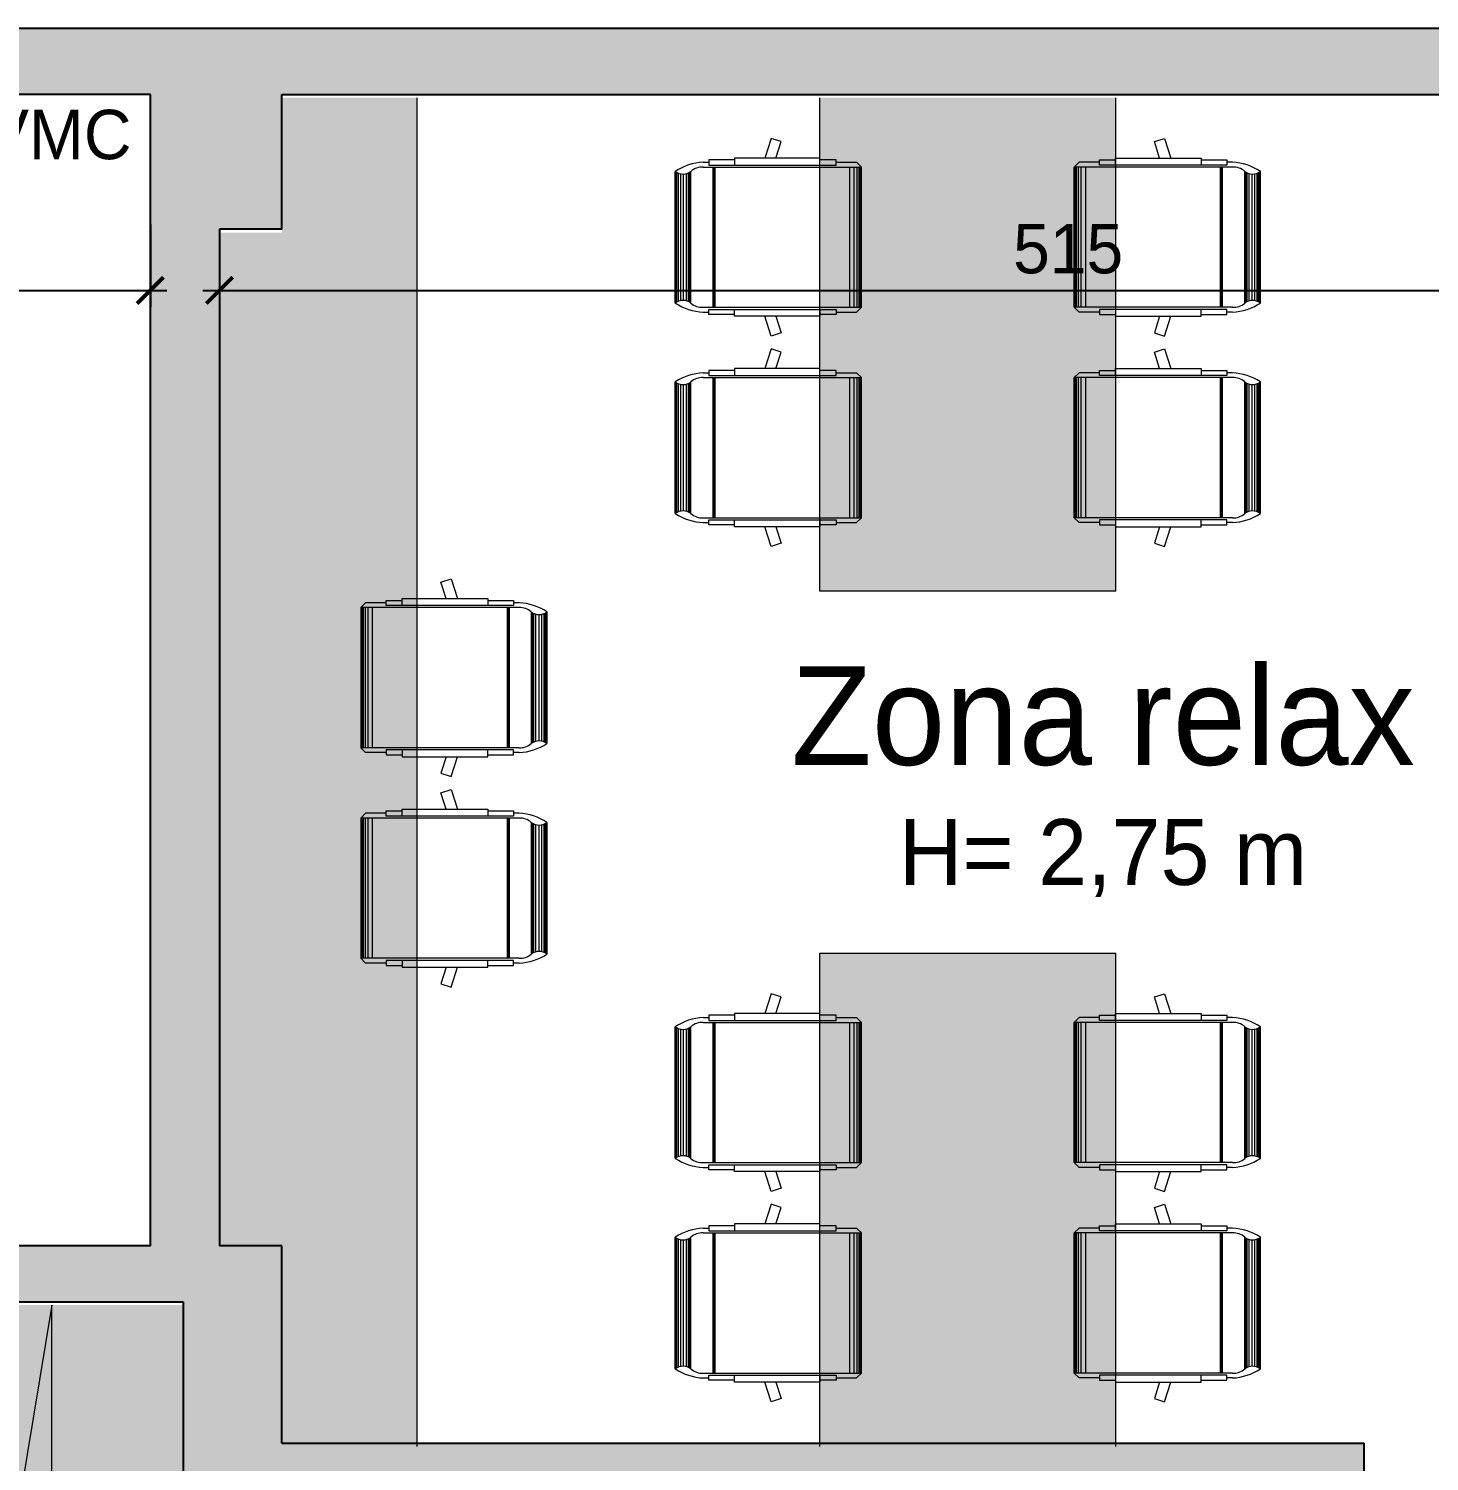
# Model space of a CAD drawing. Header units: millimetres. Extents: x 515 to 43442, y -1882 to 9936.
# Drawn here: x 16130.6 to 16556.4, y 9499.2 to 9934.7 of the extents above; entities that cross this region are included whole.
import ezdxf

# ---------------------------------------------------------------- set-up
doc = ezdxf.new("R2010")
doc.units = ezdxf.units.MM
doc.linetypes.add('35', pattern=[1.5, 0.5, -0.25, 0.5, -0.25])
doc.layers.get('Defpoints').update_dxf_attribs({"color": 31})
doc.layers.add('ARREDI_CAMP', color=7, linetype='Continuous', lineweight=0, true_color=0xededed)
doc.layers.add('CAMP sez', color=7, linetype='Continuous', lineweight=15, true_color=0xbdbdbd)
doc.layers.add('ARREDI_LINEE', color=33, linetype='Continuous', lineweight=9)
for name, color, linetype in [('Q_100_ESECUTIVO', 3, 'Continuous'), ('SEZ', 170, 'Continuous'), ('Testi', 7, 'Continuous')]:
    doc.layers.add(name, color=color, linetype=linetype)
doc.styles.add('T_ESE_q100', font='bahnschrift.ttf', dxfattribs={"height": 15})
doc.dimstyles.new('ESE_q100', dxfattribs={"dimscale": 0, "dimtxt": 15, "dimasz": 8, "dimexe": 5, "dimexo": 10, "dimgap": 5, "dimtad": 1, "dimdec": 0, "dimrnd": 0.5, "dimzin": 0, "dimdsep": 46, "dimtxsty": 'T_ESE_q100', "dimblk": 'ARCHTICK', "dimcen": 0.09, "dimdle": 5, "dimadec": 0, "dimazin": 0, "dimtfac": 1, "dimtdec": 0, "dimtofl": 0, "dimtmove": 2, "dimatfit": 3, "dimldrblk": 'ARCHTICK', "dimfxl": 20, "dimfxlon": 1, "dimtolj": 1, "dimtzin": 0, "dimarcsym": 0})

# ---------------------------------------------------------------- blocks, each defined once
blk = doc.blocks.new('_ArchTick')
at = {"color": 0, "linetype": 'ByBlock', "const_width": 0.15}
blk.add_lwpolyline([(-0.5, -0.5), (0.5, 0.5)], dxfattribs=at)
blk = doc.blocks.new('*D170')
at = {"layer": 'Defpoints', "color": 0, "transparency": 16777216}
for p in [(16704.59, 9914.65), (16188.59, 9873.65), (16704.59, 9855.09)]:
    blk.add_point(p, dxfattribs=at)
at = {"layer": 'Q_100_ESECUTIVO', "color": 0, "lineweight": -2, "transparency": 16777216}
for p, q in [((16704.59, 9875.09), (16704.59, 9850.09)), ((16188.59, 9863.65), (16188.59, 9850.09)), ((16183.59, 9855.09), (16709.59, 9855.09))]:
    blk.add_line(p, q, dxfattribs=at)
at = {"layer": 'Q_100_ESECUTIVO', "color": 0, "lineweight": -2, "transparency": 16777216, "xscale": 8, "yscale": 8, "zscale": 8, "rotation": 180}
blk.add_blockref('_ArchTick', (16188.59, 9855.09), dxfattribs=at)
at = {"layer": 'Q_100_ESECUTIVO', "color": 0, "lineweight": -2, "transparency": 16777216, "xscale": 8, "yscale": 8, "zscale": 8}
blk.add_blockref('_ArchTick', (16704.59, 9855.09), dxfattribs=at)
at = {"layer": 'Q_100_ESECUTIVO', "color": 0, "transparency": 16777216, "insert": (16446.59, 9867.67), "char_height": 15, "attachment_point": 5, "style": 'T_ESE_q100'}
blk.add_mtext('\\A1;515', dxfattribs=at)
blk = doc.blocks.new('*D171')
at = {"layer": 'Defpoints', "color": 0, "transparency": 16777216}
for p in [(15925.09, 9914.65), (16167.59, 9914.65), (16167.59, 9855.09)]:
    blk.add_point(p, dxfattribs=at)
at = {"layer": 'Q_100_ESECUTIVO', "color": 0, "lineweight": -2, "transparency": 16777216}
for p, q in [((15925.09, 9875.09), (15925.09, 9850.09)), ((16167.59, 9875.09), (16167.59, 9850.09)), ((15920.09, 9855.09), (16172.59, 9855.09))]:
    blk.add_line(p, q, dxfattribs=at)
at = {"layer": 'Q_100_ESECUTIVO', "color": 0, "lineweight": -2, "transparency": 16777216, "xscale": 8, "yscale": 8, "zscale": 8, "rotation": 180}
blk.add_blockref('_ArchTick', (15925.09, 9855.09), dxfattribs=at)
at = {"layer": 'Q_100_ESECUTIVO', "color": 0, "lineweight": -2, "transparency": 16777216, "xscale": 8, "yscale": 8, "zscale": 8}
blk.add_blockref('_ArchTick', (16167.59, 9855.09), dxfattribs=at)
at = {"layer": 'Q_100_ESECUTIVO', "color": 0, "transparency": 16777216, "insert": (16046.34, 9867.76), "char_height": 15, "attachment_point": 5, "style": 'T_ESE_q100'}
blk.add_mtext('\\A1;240', dxfattribs=at)

msp = doc.modelspace()

# ---------------------------------------------------------------- hatches: boundary and pattern name
at = {"layer": 'ARREDI_CAMP', "lineweight": -2, "true_color": 0xc7c8ca, "transparency": 33554687}
h = msp.add_hatch(color=9, dxfattribs=at)
h.dxf.hatch_style = 1
h.paths.add_polyline_path([(16248.59, 9913.65), (16207.59, 9913.65), (16207.59, 9872.65), (16188.59, 9872.65), (16188.59, 9563.65), (16207.59, 9563.65), (16207.59, 9503.65), (16248.59, 9503.65)])
h = msp.add_hatch(color=9, dxfattribs=at)
h.dxf.hatch_style = 1
h.paths.add_polyline_path([(16371.09, 9763.65), (16461.09, 9763.65), (16461.09, 9913.65), (16371.09, 9913.65)])
h = msp.add_hatch(color=9, dxfattribs=at)
h.dxf.hatch_style = 1
h.paths.add_polyline_path([(16371.09, 9503.65), (16461.09, 9503.65), (16461.09, 9653.65), (16371.09, 9653.65)])
h = msp.add_hatch(color=9, dxfattribs=at)
h.dxf.hatch_style = 1
h.paths.add_polyline_path([(16177.59, 9546.65), (16077.59, 9546.65), (16077.59, 9492.65), (16077.59, 9180.65), (16137.59, 9180.65), (16137.59, 9492.65), (16177.59, 9492.65)])
at = {"layer": 'CAMP sez'}
h = msp.add_hatch(color=256, dxfattribs=at)
h.dxf.hatch_style = 1
h.paths.add_polyline_path([(16446.59, 6994.65), (16293.59, 6994.65), (16293.59, 6979.65), (16446.59, 6979.65)], flags=17)
h.paths.add_polyline_path([(16789.59, 6994.65), (16536.59, 6994.65), (16536.59, 6979.65), (16789.59, 6979.65)], flags=17)
h.paths.add_polyline_path([(15701.59, 6338.65), (15674.59, 6338.65), (15674.59, 6318.65), (15701.59, 6318.65)], flags=17)
h.paths.add_polyline_path([(16903.59, 7576.65), (16789.59, 7576.65), (16789.59, 7549.65), (16794.59, 7549.65), (16794.59, 7530.65), (16789.59, 7530.65), (16789.59, 7503.65), (16903.59, 7503.65)], flags=17)
h.paths.add_polyline_path([(15925.09, 9914.65), (15905.09, 9914.65), (15905.09, 9516.65), (15925.09, 9516.65)], flags=17)
h.paths.add_polyline_path([(15945.09, 9516.65), (15885.09, 9516.65), (15885.09, 9496.65), (15945.09, 9496.65)], flags=17)
h.paths.add_polyline_path([(16062.59, 9516.65), (16035.09, 9516.65), (16035.09, 9496.65), (16062.59, 9496.65)], flags=17)
h.paths.add_polyline_path([(15795.09, 9516.65), (15682.59, 9516.65), (15682.59, 9496.65), (15795.09, 9496.65)], flags=17)
h.paths.add_polyline_path([(16208.59, 9181.65), (16062.59, 9181.65), (16062.59, 9165.65), (16181.59, 9165.65), (16181.59, 9072.65), (16234.59, 9072.65), (16234.59, 9083.65), (16208.59, 9083.65)], flags=17)
h.paths.add_polyline_path([(16062.59, 9170.65), (16042.59, 9170.65), (16042.59, 9165.65), (16062.59, 9165.65)], flags=17)
h.paths.add_polyline_path([(17801.59, 8096.65), (17738.59, 8096.65), (17738.59, 8024.65), (17801.59, 8024.65)], flags=17)
h.paths.add_polyline_path([(17801.59, 7050.65), (17738.59, 7050.65), (17738.59, 6951.65), (17801.59, 6989.65)], flags=17)
h.paths.add_polyline_path([(18316.03, 7344.1), (18296.91, 7372.22), (18264.66, 7350.3), (18283.77, 7322.18)], flags=17)
h.paths.add_polyline_path([(18838.3, 7699.06), (18819.19, 7727.18), (18786.93, 7705.26), (18806.05, 7677.14)], flags=17)
h.paths.add_polyline_path([(18845.59, 8096.65), (18782.59, 8096.65), (18782.59, 8024.65), (18845.59, 8024.65)], flags=17)
h.paths.add_polyline_path([(19370.93, 8061.06), (19368.59, 8096.65), (19305.59, 8096.65), (19305.59, 8016.65)], flags=17)
h.paths.add_polyline_path([(19909.85, 8433.37), (19891.86, 8459.84), (19831.48, 8418.81), (19849.47, 8392.34)], flags=17)
h.paths.add_polyline_path([(20162.93, 8605.38), (20144.94, 8631.84), (20113.51, 8610.48), (20131.5, 8584.02)], flags=17)
h.paths.add_polyline_path([(17573.59, 6979.65), (17553.59, 6979.65), (17553.59, 6850.1), (17330.36, 6698.38), (17341.6, 6681.84), (17573.59, 6839.51)], flags=17)
h.paths.add_polyline_path([(17309.35, 6659.92), (17298.01, 6676.6), (16903.59, 6478.04), (16903.59, 6455.65)], flags=17)
h.paths.add_polyline_path([(17322.49, 6709.96), (17290.23, 6688.04), (17309.35, 6659.92), (17341.6, 6681.84)], flags=17)
h.paths.add_polyline_path([(16903.59, 6528.65), (16789.59, 6528.65), (16789.59, 6501.65), (16794.59, 6501.65), (16794.59, 6482.65), (16789.59, 6482.65), (16789.59, 6455.65), (16903.59, 6455.65), (16903.59, 6478.04)], flags=17)
h.paths.add_polyline_path([(16903.59, 7052.65), (16789.59, 7052.65), (16789.59, 7025.65), (16794.59, 7025.65), (16794.59, 7006.65), (16789.59, 7006.65), (16789.59, 6979.65), (16903.59, 6979.65)], flags=17)
h.paths.add_polyline_path([(16293.59, 7052.65), (16228.59, 7052.65), (16228.59, 7025.65), (16233.59, 7025.65), (16233.59, 7006.65), (16228.59, 7006.65), (16228.59, 6979.65), (16293.59, 6979.65)], flags=17)
edge = h.paths.add_edge_path(flags=17)
edge.add_arc((16293.59, 7540.15), 218, 270, 282.4589, ccw=False)
edge.add_line((16293.59, 7322.15), (16293.59, 7305.15))
edge.add_arc((16293.59, 7540.15), 235, 270, 282.4589)
edge.add_line((16344.29, 7310.68), (16340.62, 7327.28))
edge = h.paths.add_edge_path(flags=17)
edge.add_line((16293.59, 7578.65), (16209.49, 7578.65))
edge.add_arc((16293.59, 7540.15), 92.5, 155.4041, 204.5959)
edge.add_line((16209.49, 7501.65), (16293.59, 7501.65))
edge.add_line((16293.59, 7501.65), (16293.59, 7578.65))
edge = h.paths.add_edge_path(flags=17)
edge.add_arc((16293.59, 7540.15), 235, 77.5411, 90)
edge.add_line((16293.59, 7775.15), (16293.59, 7758.15))
edge.add_arc((16293.59, 7540.15), 218, 77.5411, 90, ccw=False)
edge.add_line((16340.62, 7753.02), (16344.29, 7769.62))
h.paths.add_polyline_path([(16293.59, 6528.65), (16228.59, 6528.65), (16228.59, 6501.65), (16233.59, 6501.65), (16233.59, 6482.65), (16228.59, 6482.65), (16228.59, 6455.65), (16293.59, 6455.65)], flags=17)
h.paths.add_polyline_path([(15726.59, 6501.65), (15731.59, 6501.65), (15731.59, 6528.65), (15674.59, 6528.65), (15674.59, 6455.65), (15731.59, 6455.65), (15731.59, 6482.65), (15726.59, 6482.65)], flags=17)
h.paths.add_polyline_path([(16228.59, 6468.65), (15731.59, 6468.65), (15731.59, 6455.65), (16228.59, 6455.65)], flags=17)
h.paths.add_polyline_path([(15726.59, 7025.65), (15731.59, 7025.65), (15731.59, 7052.65), (15674.59, 7052.65), (15674.59, 6979.65), (15731.59, 6979.65), (15731.59, 7006.65), (15726.59, 7006.65)], flags=17)
h.paths.add_polyline_path([(15726.59, 7549.65), (15731.59, 7549.65), (15731.59, 7576.65), (15674.59, 7576.65), (15674.59, 7503.65), (15731.59, 7503.65), (15731.59, 7530.65), (15726.59, 7530.65)], flags=17)
h.paths.add_polyline_path([(15726.59, 8073.65), (15731.59, 8073.65), (15731.59, 8100.65), (15674.59, 8100.65), (15674.59, 8027.65), (15731.59, 8027.65), (15731.59, 8054.65), (15726.59, 8054.65)], flags=17)
h.paths.add_polyline_path([(15731.59, 8578.65), (15726.59, 8578.65), (15726.59, 8597.65), (15731.59, 8597.65), (15731.59, 8624.65), (15674.59, 8624.65), (15674.59, 8551.65), (15731.59, 8551.65)], flags=17)
h.paths.add_polyline_path([(16293.59, 8931.65), (15674.59, 8931.65), (15674.59, 8920.65), (16282.59, 8920.65), (16282.59, 8783.65), (16213.59, 8783.65), (16213.59, 8772.65), (16282.59, 8772.65), (16282.59, 8763.65), (16288.59, 8763.65), (16288.59, 8768.65), (16293.59, 8768.65)], flags=17)
h.paths.add_polyline_path([(16135.59, 8920.65), (16125.59, 8920.65), (16125.59, 8728.65), (16035.59, 8728.65), (16035.59, 8725.65), (16120.59, 8725.65), (16120.59, 8719.65), (16035.59, 8719.65), (16035.59, 8716.65), (16125.59, 8716.65), (16125.59, 8566.65), (15920.59, 8566.65), (15920.59, 8576.65), (15905.59, 8576.65), (15905.59, 8551.65), (16135.59, 8551.65), (16135.59, 8614.65), (16228.59, 8614.65), (16228.59, 8624.65), (16135.59, 8624.65), (16135.59, 8772.65), (16138.59, 8772.65), (16138.59, 8783.65), (16135.59, 8783.65)], flags=17)
h.paths.add_polyline_path([(15920.59, 8920.65), (15905.59, 8920.65), (15905.59, 8666.65), (15910.09, 8666.65), (15910.09, 8751.65), (15916.09, 8751.65), (15916.09, 8666.65), (15920.59, 8666.65), (15920.59, 8716.65), (15945.59, 8716.65), (15945.59, 8728.65), (15920.59, 8728.65)], flags=16)
h.paths.add_polyline_path([(16337.59, 8931.65), (16317.59, 8931.65), (16293.59, 8931.65), (16293.59, 8917.65), (16337.59, 8917.65)], flags=17)
h.paths.add_polyline_path([(16293.59, 8624.65), (16228.59, 8624.65), (16228.59, 8614.65), (16228.59, 8551.65), (16293.59, 8551.65)], flags=17)
h.paths.add_polyline_path([(16293.59, 8683.65), (16288.59, 8683.65), (16288.59, 8688.65), (16282.59, 8688.65), (16282.59, 8624.65), (16293.59, 8624.65)], flags=17)
h.paths.add_polyline_path([(16903.59, 8624.65), (16789.59, 8624.65), (16789.59, 8597.65), (16794.59, 8597.65), (16794.59, 8578.65), (16789.59, 8578.65), (16789.59, 8551.65), (16903.59, 8551.65)], flags=17)
h.paths.add_polyline_path([(16903.59, 8100.65), (16789.59, 8100.65), (16789.59, 8073.65), (16794.59, 8073.65), (16794.59, 8054.65), (16789.59, 8054.65), (16789.59, 8027.65), (16903.59, 8027.65)], flags=17)
h.paths.add_polyline_path([(16293.59, 8100.65), (16228.59, 8100.65), (16228.59, 8073.65), (16233.59, 8073.65), (16233.59, 8054.65), (16228.59, 8054.65), (16228.59, 8027.65), (16293.59, 8027.65)], flags=17)
h.paths.add_polyline_path([(17573.59, 8452.65), (17553.59, 8452.65), (17553.59, 7687.65), (17573.59, 7687.65)], flags=17)
h.paths.add_polyline_path([(17573.59, 7387.65), (17553.59, 7387.65), (17553.59, 6999.65), (16903.59, 6999.65), (16903.59, 6979.65), (17573.59, 6979.65)], flags=17)
h.paths.add_polyline_path([(16268.59, 5469.7), (16131.38, 5375.92), (16131.38, 5333.53), (16300.59, 5449.18), (16300.59, 5496.73), (20988.99, 8683.17), (20999.58, 8667.39), (21024.39, 8684.26), (20994.3, 8729.1), (16293.59, 5534.29), (16293.59, 5880.65), (15701.59, 5880.65), (15701.59, 5968.65), (15669.59, 5968.65), (15669.59, 5856.65), (15674.59, 5856.65), (15674.59, 5824.65), (15557.59, 5824.65), (15570.59, 5820.65), (15669.59, 5820.65), (15669.59, 5774.65), (15732.59, 5774.65), (15732.59, 5854.65), (16230.59, 5854.65), (16230.59, 5806.65), (16268.59, 5806.65), (16268.59, 5556.65), (16131.38, 5556.65), (16131.38, 5517.65), (16268.59, 5517.65)])
h.paths.add_polyline_path([(17553.59, 8947.65), (17573.59, 8947.65), (17573.59, 9108.65), (17553.59, 9108.65)], flags=17)
h.paths.add_polyline_path([(17573.59, 8857.65), (17553.59, 8857.65), (17553.59, 8752.65), (17573.59, 8752.65)], flags=17)
h.paths.add_polyline_path([(15962.59, 9165.65), (15962.59, 9170.65), (15656.59, 9170.65), (15656.59, 9496.65), (15682.59, 9496.65), (15682.59, 9564.65), (15656.59, 9564.65), (15656.59, 9873.65), (15682.59, 9873.65), (15682.59, 9914.65), (16167.59, 9914.65), (16167.59, 9564.65), (16062.59, 9564.65), (16062.59, 9181.65), (16077.59, 9181.65), (16077.59, 9547.65), (16177.59, 9547.65), (16177.59, 9493.65), (16536.59, 9493.65), (16536.59, 9504.65), (16207.59, 9504.65), (16207.59, 9564.65), (16188.59, 9564.65), (16188.59, 9873.65), (16207.59, 9873.65), (16207.59, 9914.65), (16704.59, 9914.65), (16704.59, 9504.65), (16626.59, 9504.65), (16626.59, 9493.65), (16704.59, 9493.65), (16704.59, 9126.65), (16682.59, 9126.65), (16682.59, 9083.65), (16316.59, 9083.65), (16316.59, 9072.65), (16682.59, 9072.65), (16682.59, 9044.65), (16693.59, 9044.65), (16693.59, 9072.65), (17006.59, 9072.65), (17006.59, 8931.65), (16693.59, 8931.65), (16693.59, 8958.65), (16682.59, 8958.65), (16682.59, 8931.65), (16427.59, 8931.65), (16427.59, 8917.65), (17026.59, 8917.65), (17026.59, 9014.65), (17335.59, 9014.65), (17335.59, 9108.65), (17759.59, 9108.65), (17759.59, 9089.65), (17786.59, 9089.65), (17786.59, 9108.65), (18803.59, 9108.65), (18803.59, 9089.65), (18830.59, 9089.65), (18830.59, 9108.65), (19848.59, 9108.65), (19848.59, 9089.65), (19899.59, 9089.65), (19899.59, 9175.65), (19891.59, 9175.65), (19891.59, 9485.65), (19899.59, 9485.65), (19899.59, 9536.65), (20127.59, 9536.65), (20127.59, 9479.65), (20330.57, 9121.65), (20155.59, 9121.65), (20155.59, 9175.65), (20127.59, 9175.65), (20127.59, 9105.65), (20180.57, 9012.68), (20190.12, 9018.13), (20140.25, 9105.65), (20339.64, 9105.65), (20484.84, 8849.55), (20341.64, 8752.23), (20233.69, 8941.67), (20224.14, 8936.23), (20345.43, 8723.37), (20768.89, 9011.17), (20753.49, 9034.11), (20508.93, 8867.89), (20157.59, 9487.56), (20157.59, 9566.65), (19861.59, 9566.65), (19861.59, 9138.65), (17295.59, 9138.65), (17295.59, 9034.65), (17026.59, 9034.65), (17026.59, 9092.65), (16724.59, 9092.65), (16724.59, 9934.65), (15636.59, 9934.65), (15636.59, 9097.65), (15429.59, 9097.65), (15429.59, 8551.65), (15464.59, 8551.65), (15464.59, 9072.65), (15687.59, 9072.65), (15687.59, 9165.65)])
h.paths.add_polyline_path([(15674.59, 6428.65), (15701.59, 6428.65), (15701.59, 6455.65), (15674.59, 6455.65)], flags=17)
h.paths.add_polyline_path([(20806.78, 8954.7), (20831.69, 8971.42), (20739.53, 9108.75), (21135.66, 9381.59), (21071.88, 8758.85), (21004.89, 8713.32), (21024.39, 8684.26), (21104.98, 8739.02), (21171.58, 9442.76), (20698.1, 9116.64)])
h.paths.add_polyline_path([(20994.3, 8729.1), (20969.5, 8712.24), (20994.35, 8729.02)])

# ---------------------------------------------------------------- linework, layer by layer
at = {"layer": 'ARREDI_LINEE'}
for p, q in [((16248.59, 9913.65), (16248.59, 9503.65)), ((16371.09, 9763.65), (16371.09, 9913.65)), ((16461.09, 9763.65), (16461.09, 9913.65)), ((16356.3, 9901.31), (16354.35, 9895.3)), ((16359.39, 9900.3), (16356.3, 9901.31)), ((16357.77, 9895.3), (16359.39, 9900.3)), ((16472.79, 9900.3), (16475.89, 9901.31)), ((16474.41, 9895.3), (16472.79, 9900.3)), ((16475.89, 9901.31), (16477.84, 9895.3)), ((16345.14, 9894.73), (16337.36, 9894.73)), ((16337.36, 9894.73), (16337.36, 9893.19)), ((16345.14, 9895.3), (16345.14, 9893.19)), ((16371.15, 9895.3), (16345.14, 9895.3)), ((16371.15, 9893.19), (16371.15, 9895.3)), ((16376.07, 9894.73), (16371.15, 9894.73)), ((16376.07, 9893.19), (16376.07, 9894.73)), ((16456.12, 9893.19), (16456.12, 9894.73)), ((16456.12, 9894.73), (16461.03, 9894.73)), ((16461.03, 9893.19), (16461.03, 9895.3)), ((16461.03, 9895.3), (16487.05, 9895.3)), ((16487.05, 9895.3), (16487.05, 9893.19)), ((16487.05, 9894.73), (16494.82, 9894.73)), ((16494.82, 9894.73), (16494.82, 9893.19)), ((16327.16, 9851.25), (16327.16, 9891.27)), ((16327.31, 9851.36), (16327.31, 9891.16)), ((16327.45, 9851.45), (16327.45, 9891.07)), ((16327.68, 9851.59), (16327.68, 9890.93)), ((16328.09, 9851.78), (16328.09, 9890.74)), ((16328.82, 9851.99), (16328.82, 9890.53)), ((16329.65, 9852.05), (16329.65, 9890.47)), ((16330.6, 9851.9), (16330.6, 9890.61)), ((16331.22, 9851.67), (16331.22, 9890.85)), ((16331.54, 9851.5), (16331.54, 9891.02)), ((16331.77, 9851.35), (16331.77, 9891.17)), ((16331.91, 9851.25), (16331.91, 9891.27)), ((16335.61, 9894.03), (16337.36, 9894.03)), ((16335.64, 9892.56), (16383.73, 9892.56)), ((16337.36, 9893.19), (16376.07, 9893.19)), ((16338.63, 9849.95), (16338.63, 9892.56)), ((16338.94, 9849.95), (16338.94, 9892.56)), ((16339.15, 9849.95), (16339.15, 9892.56)), ((16339.24, 9849.95), (16339.24, 9892.56)), ((16376.07, 9894.03), (16382.27, 9894.03)), ((16380.25, 9849.95), (16380.25, 9892.56)), ((16381.59, 9849.95), (16381.59, 9892.56)), ((16383.73, 9892.56), (16382.27, 9894.03)), ((16382.44, 9849.95), (16382.44, 9892.56)), ((16383.02, 9849.95), (16383.02, 9892.56)), ((16383.37, 9849.95), (16383.37, 9892.56)), ((16383.59, 9849.95), (16383.59, 9892.56)), ((16383.73, 9849.95), (16383.73, 9892.56)), ((16448.45, 9892.56), (16449.91, 9894.03)), ((16448.45, 9849.95), (16448.45, 9892.56)), ((16496.54, 9892.56), (16448.45, 9892.56)), ((16448.6, 9849.95), (16448.6, 9892.56)), ((16448.82, 9849.95), (16448.82, 9892.56)), ((16449.16, 9849.95), (16449.16, 9892.56)), ((16449.74, 9849.95), (16449.74, 9892.56)), ((16456.12, 9894.03), (16449.91, 9894.03)), ((16450.59, 9849.95), (16450.59, 9892.56)), ((16451.94, 9849.95), (16451.94, 9892.56)), ((16494.82, 9893.19), (16456.12, 9893.19)), ((16492.95, 9849.95), (16492.95, 9892.56)), ((16493.03, 9849.95), (16493.03, 9892.56)), ((16493.24, 9849.95), (16493.24, 9892.56)), ((16493.55, 9849.95), (16493.55, 9892.56)), ((16496.58, 9894.03), (16494.82, 9894.03)), ((16500.27, 9851.25), (16500.27, 9891.27)), ((16500.41, 9851.35), (16500.41, 9891.17)), ((16500.65, 9851.5), (16500.65, 9891.02)), ((16500.96, 9851.67), (16500.96, 9890.85)), ((16501.58, 9851.9), (16501.58, 9890.61)), ((16502.53, 9852.05), (16502.53, 9890.47)), ((16503.37, 9851.99), (16503.37, 9890.53)), ((16504.09, 9851.78), (16504.09, 9890.74)), ((16504.5, 9851.59), (16504.5, 9890.93)), ((16504.74, 9851.45), (16504.74, 9891.07)), ((16504.88, 9851.36), (16504.88, 9891.16)), ((16505.03, 9851.25), (16505.03, 9891.27)), ((16335.61, 9848.49), (16337.36, 9848.49)), ((16335.64, 9849.95), (16383.73, 9849.95)), ((16337.36, 9847.79), (16337.36, 9849.33)), ((16337.36, 9849.33), (16376.07, 9849.33)), ((16345.14, 9847.79), (16337.36, 9847.79)), ((16345.14, 9847.22), (16345.14, 9849.33)), ((16371.15, 9847.22), (16345.14, 9847.22)), ((16356.3, 9841.21), (16354.35, 9847.22)), ((16357.77, 9847.22), (16359.39, 9842.22)), ((16371.15, 9849.33), (16371.15, 9847.22)), ((16376.07, 9847.79), (16371.15, 9847.79)), ((16376.07, 9849.33), (16376.07, 9847.79)), ((16376.07, 9848.49), (16382.27, 9848.49)), ((16383.73, 9849.95), (16382.27, 9848.49)), ((16496.54, 9849.95), (16448.45, 9849.95)), ((16448.45, 9849.95), (16449.91, 9848.49)), ((16456.12, 9848.49), (16449.91, 9848.49)), ((16494.82, 9849.33), (16456.12, 9849.33)), ((16456.12, 9849.33), (16456.12, 9847.79)), ((16456.12, 9847.79), (16461.03, 9847.79)), ((16461.03, 9849.33), (16461.03, 9847.22)), ((16461.03, 9847.22), (16487.05, 9847.22)), ((16474.41, 9847.22), (16472.79, 9842.22)), ((16475.89, 9841.21), (16477.84, 9847.22)), ((16487.05, 9847.22), (16487.05, 9849.33)), ((16487.05, 9847.79), (16494.82, 9847.79)), ((16494.82, 9847.79), (16494.82, 9849.33)), ((16496.58, 9848.49), (16494.82, 9848.49)), ((16359.39, 9842.22), (16356.3, 9841.21)), ((16472.79, 9842.22), (16475.89, 9841.21)), ((16356.3, 9837.31), (16354.35, 9831.31)), ((16359.39, 9836.31), (16356.3, 9837.31)), ((16357.77, 9831.31), (16359.39, 9836.31)), ((16472.79, 9836.31), (16475.89, 9837.31)), ((16474.41, 9831.31), (16472.79, 9836.31)), ((16475.89, 9837.31), (16477.84, 9831.31)), ((16335.61, 9830.03), (16337.36, 9830.03)), ((16345.14, 9830.73), (16337.36, 9830.73)), ((16337.36, 9830.73), (16337.36, 9829.19)), ((16345.14, 9831.31), (16345.14, 9829.19)), ((16371.15, 9831.31), (16345.14, 9831.31)), ((16371.15, 9829.19), (16371.15, 9831.31)), ((16376.07, 9830.73), (16371.15, 9830.73)), ((16376.07, 9829.19), (16376.07, 9830.73)), ((16376.07, 9830.03), (16382.27, 9830.03)), ((16383.73, 9828.57), (16382.27, 9830.03)), ((16448.45, 9828.57), (16449.91, 9830.03)), ((16456.12, 9830.03), (16449.91, 9830.03)), ((16456.12, 9829.19), (16456.12, 9830.73)), ((16456.12, 9830.73), (16461.03, 9830.73)), ((16461.03, 9829.19), (16461.03, 9831.31)), ((16461.03, 9831.31), (16487.05, 9831.31)), ((16487.05, 9831.31), (16487.05, 9829.19)), ((16487.05, 9830.73), (16494.82, 9830.73)), ((16494.82, 9830.73), (16494.82, 9829.19)), ((16496.58, 9830.03), (16494.82, 9830.03)), ((16327.16, 9787.25), (16327.16, 9827.28)), ((16327.31, 9787.36), (16327.31, 9827.16)), ((16327.45, 9787.45), (16327.45, 9827.07)), ((16327.68, 9787.59), (16327.68, 9826.93)), ((16328.09, 9787.78), (16328.09, 9826.74)), ((16328.82, 9787.99), (16328.82, 9826.53)), ((16329.65, 9788.06), (16329.65, 9826.47)), ((16330.6, 9787.91), (16330.6, 9826.62)), ((16331.22, 9787.67), (16331.22, 9826.85)), ((16331.54, 9787.5), (16331.54, 9827.02)), ((16331.77, 9787.35), (16331.77, 9827.17)), ((16331.91, 9787.25), (16331.91, 9827.28)), ((16335.64, 9828.57), (16383.73, 9828.57)), ((16337.36, 9829.19), (16376.07, 9829.19)), ((16338.63, 9785.96), (16338.63, 9828.57)), ((16338.94, 9785.96), (16338.94, 9828.57)), ((16339.15, 9785.96), (16339.15, 9828.57)), ((16339.24, 9785.96), (16339.24, 9828.57)), ((16380.25, 9785.96), (16380.25, 9828.57)), ((16381.59, 9785.96), (16381.59, 9828.57)), ((16382.44, 9785.96), (16382.44, 9828.57)), ((16383.02, 9785.96), (16383.02, 9828.57)), ((16383.37, 9785.96), (16383.37, 9828.57)), ((16383.59, 9785.96), (16383.59, 9828.57)), ((16383.73, 9785.96), (16383.73, 9828.57)), ((16448.45, 9785.96), (16448.45, 9828.57)), ((16496.54, 9828.57), (16448.45, 9828.57)), ((16448.6, 9785.96), (16448.6, 9828.57)), ((16448.82, 9785.96), (16448.82, 9828.57)), ((16449.16, 9785.96), (16449.16, 9828.57)), ((16449.74, 9785.96), (16449.74, 9828.57)), ((16450.59, 9785.96), (16450.59, 9828.57)), ((16451.94, 9785.96), (16451.94, 9828.57)), ((16494.82, 9829.19), (16456.12, 9829.19)), ((16492.95, 9785.96), (16492.95, 9828.57)), ((16493.03, 9785.96), (16493.03, 9828.57)), ((16493.24, 9785.96), (16493.24, 9828.57)), ((16493.55, 9785.96), (16493.55, 9828.57)), ((16500.27, 9787.25), (16500.27, 9827.28)), ((16500.41, 9787.35), (16500.41, 9827.17)), ((16500.65, 9787.5), (16500.65, 9827.02)), ((16500.96, 9787.67), (16500.96, 9826.85)), ((16501.58, 9787.91), (16501.58, 9826.62)), ((16502.53, 9788.06), (16502.53, 9826.47)), ((16503.37, 9787.99), (16503.37, 9826.53)), ((16504.09, 9787.78), (16504.09, 9826.74)), ((16504.5, 9787.59), (16504.5, 9826.93)), ((16504.74, 9787.45), (16504.74, 9827.07)), ((16504.88, 9787.36), (16504.88, 9827.16)), ((16505.03, 9787.25), (16505.03, 9827.28)), ((16335.64, 9785.96), (16383.73, 9785.96)), ((16383.73, 9785.96), (16382.27, 9784.5)), ((16496.54, 9785.96), (16448.45, 9785.96)), ((16448.45, 9785.96), (16449.91, 9784.5)), ((16335.61, 9784.5), (16337.36, 9784.5)), ((16337.36, 9783.79), (16337.36, 9785.34)), ((16337.36, 9785.34), (16376.07, 9785.34)), ((16345.14, 9783.79), (16337.36, 9783.79)), ((16345.14, 9783.22), (16345.14, 9785.34)), ((16371.15, 9783.22), (16345.14, 9783.22)), ((16356.3, 9777.21), (16354.35, 9783.22)), ((16357.77, 9783.22), (16359.39, 9778.22)), ((16371.15, 9785.34), (16371.15, 9783.22)), ((16376.07, 9783.79), (16371.15, 9783.79)), ((16376.07, 9785.34), (16376.07, 9783.79)), ((16376.07, 9784.5), (16382.27, 9784.5)), ((16456.12, 9784.5), (16449.91, 9784.5)), ((16494.82, 9785.34), (16456.12, 9785.34)), ((16456.12, 9785.34), (16456.12, 9783.79)), ((16456.12, 9783.79), (16461.03, 9783.79)), ((16461.03, 9785.34), (16461.03, 9783.22)), ((16461.03, 9783.22), (16487.05, 9783.22)), ((16474.41, 9783.22), (16472.79, 9778.22)), ((16475.89, 9777.21), (16477.84, 9783.22)), ((16487.05, 9783.22), (16487.05, 9785.34)), ((16487.05, 9783.79), (16494.82, 9783.79)), ((16494.82, 9783.79), (16494.82, 9785.34)), ((16496.58, 9784.5), (16494.82, 9784.5)), ((16359.39, 9778.22), (16356.3, 9777.21)), ((16472.79, 9778.22), (16475.89, 9777.21)), ((16255.9, 9766.4), (16259, 9767.41)), ((16257.53, 9761.4), (16255.9, 9766.4)), ((16259, 9767.41), (16260.95, 9761.4)), ((16231.56, 9758.67), (16233.03, 9760.13)), ((16239.23, 9760.13), (16233.03, 9760.13)), ((16239.23, 9759.29), (16239.23, 9760.83)), ((16239.23, 9760.83), (16244.14, 9760.83)), ((16244.14, 9759.29), (16244.14, 9761.4)), ((16244.14, 9761.4), (16270.16, 9761.4)), ((16270.16, 9761.4), (16270.16, 9759.29)), ((16270.16, 9760.83), (16277.94, 9760.83)), ((16277.94, 9760.83), (16277.94, 9759.29)), ((16279.69, 9760.13), (16277.94, 9760.13)), ((16461.09, 9763.65), (16371.09, 9763.65)), ((16231.56, 9758.67), (16231.56, 9716.06)), ((16279.65, 9758.67), (16231.56, 9758.67)), ((16231.71, 9758.67), (16231.71, 9716.06)), ((16231.93, 9758.67), (16231.93, 9716.06)), ((16232.27, 9758.67), (16232.27, 9716.06)), ((16232.85, 9758.67), (16232.85, 9716.06)), ((16233.7, 9758.67), (16233.7, 9716.06)), ((16235.05, 9758.67), (16235.05, 9716.06)), ((16277.94, 9759.29), (16239.23, 9759.29)), ((16276.06, 9758.67), (16276.06, 9716.06)), ((16276.14, 9758.67), (16276.14, 9716.06)), ((16276.35, 9758.67), (16276.35, 9716.06)), ((16276.66, 9758.67), (16276.66, 9716.06)), ((16283.38, 9757.37), (16283.38, 9717.35)), ((16283.52, 9757.27), (16283.52, 9717.45)), ((16283.76, 9757.12), (16283.76, 9717.6)), ((16284.08, 9756.95), (16284.08, 9717.77)), ((16284.7, 9756.71), (16284.7, 9718.01)), ((16285.65, 9756.57), (16285.65, 9718.15)), ((16286.48, 9756.63), (16286.48, 9718.09)), ((16287.2, 9756.84), (16287.2, 9717.88)), ((16287.61, 9757.03), (16287.61, 9717.69)), ((16287.85, 9757.17), (16287.85, 9717.55)), ((16287.99, 9757.26), (16287.99, 9717.46)), ((16288.14, 9757.37), (16288.14, 9717.35)), ((16279.65, 9716.06), (16231.56, 9716.06)), ((16231.56, 9716.06), (16233.03, 9714.59)), ((16239.23, 9714.59), (16233.03, 9714.59)), ((16277.94, 9715.43), (16239.23, 9715.43)), ((16239.23, 9715.43), (16239.23, 9713.89)), ((16239.23, 9713.89), (16244.14, 9713.89)), ((16244.14, 9715.43), (16244.14, 9713.32)), ((16244.14, 9713.32), (16270.16, 9713.32)), ((16257.53, 9713.32), (16255.9, 9708.32)), ((16259, 9707.31), (16260.95, 9713.32)), ((16270.16, 9713.32), (16270.16, 9715.43)), ((16270.16, 9713.89), (16277.94, 9713.89)), ((16277.94, 9713.89), (16277.94, 9715.43)), ((16279.69, 9714.59), (16277.94, 9714.59)), ((16255.9, 9708.32), (16259, 9707.31)), ((16255.9, 9702.41), (16259, 9703.41)), ((16259, 9703.41), (16260.95, 9697.41)), ((16257.53, 9697.41), (16255.9, 9702.41)), ((16231.56, 9694.67), (16233.03, 9696.13)), ((16231.56, 9694.67), (16231.56, 9652.06)), ((16279.65, 9694.67), (16231.56, 9694.67)), ((16231.71, 9694.67), (16231.71, 9652.06)), ((16231.93, 9694.67), (16231.93, 9652.06)), ((16232.27, 9694.67), (16232.27, 9652.06)), ((16232.85, 9694.67), (16232.85, 9652.06)), ((16239.23, 9696.13), (16233.03, 9696.13)), ((16233.7, 9694.67), (16233.7, 9652.06)), ((16235.05, 9694.67), (16235.05, 9652.06)), ((16239.23, 9695.29), (16239.23, 9696.84)), ((16239.23, 9696.84), (16244.14, 9696.84)), ((16277.94, 9695.29), (16239.23, 9695.29)), ((16244.14, 9695.29), (16244.14, 9697.41)), ((16244.14, 9697.41), (16270.16, 9697.41)), ((16270.16, 9697.41), (16270.16, 9695.29)), ((16270.16, 9696.84), (16277.94, 9696.84)), ((16276.06, 9694.67), (16276.06, 9652.06)), ((16276.14, 9694.67), (16276.14, 9652.06)), ((16276.35, 9694.67), (16276.35, 9652.06)), ((16276.66, 9694.67), (16276.66, 9652.06)), ((16277.94, 9696.84), (16277.94, 9695.29)), ((16279.69, 9696.13), (16277.94, 9696.13)), ((16283.38, 9693.38), (16283.38, 9653.35)), ((16283.52, 9693.27), (16283.52, 9653.46)), ((16283.76, 9693.12), (16283.76, 9653.61)), ((16284.08, 9692.95), (16284.08, 9653.78)), ((16284.7, 9692.72), (16284.7, 9654.01)), ((16285.65, 9692.57), (16285.65, 9654.16)), ((16286.48, 9692.64), (16286.48, 9654.09)), ((16287.2, 9692.85), (16287.2, 9653.88)), ((16287.61, 9693.04), (16287.61, 9653.69)), ((16287.85, 9693.17), (16287.85, 9653.56)), ((16287.99, 9693.27), (16287.99, 9653.46)), ((16288.14, 9693.38), (16288.14, 9653.35)), ((16279.65, 9652.06), (16231.56, 9652.06)), ((16231.56, 9652.06), (16233.03, 9650.6)), ((16277.94, 9651.44), (16239.23, 9651.44)), ((16239.23, 9651.44), (16239.23, 9649.89)), ((16244.14, 9651.44), (16244.14, 9649.32)), ((16270.16, 9649.32), (16270.16, 9651.44)), ((16277.94, 9649.89), (16277.94, 9651.44)), ((16371.09, 9503.65), (16371.09, 9653.65)), ((16371.09, 9653.65), (16461.09, 9653.65)), ((16461.09, 9503.65), (16461.09, 9653.65)), ((16239.23, 9650.6), (16233.03, 9650.6)), ((16239.23, 9649.89), (16244.14, 9649.89)), ((16244.14, 9649.32), (16270.16, 9649.32)), ((16257.53, 9649.32), (16255.9, 9644.32)), ((16259, 9643.32), (16260.95, 9649.32)), ((16270.16, 9649.89), (16277.94, 9649.89)), ((16279.69, 9650.6), (16277.94, 9650.6)), ((16255.9, 9644.32), (16259, 9643.32)), ((16356.3, 9641.31), (16354.35, 9635.3)), ((16359.39, 9640.3), (16356.3, 9641.31)), ((16357.77, 9635.3), (16359.39, 9640.3)), ((16472.79, 9640.3), (16475.89, 9641.31)), ((16474.41, 9635.3), (16472.79, 9640.3)), ((16475.89, 9641.31), (16477.84, 9635.3)), ((16335.61, 9634.03), (16337.36, 9634.03)), ((16345.14, 9634.73), (16337.36, 9634.73)), ((16337.36, 9634.73), (16337.36, 9633.19)), ((16345.14, 9635.3), (16345.14, 9633.19)), ((16371.15, 9635.3), (16345.14, 9635.3)), ((16371.15, 9633.19), (16371.15, 9635.3)), ((16376.07, 9634.73), (16371.15, 9634.73)), ((16376.07, 9633.19), (16376.07, 9634.73)), ((16376.07, 9634.03), (16382.27, 9634.03)), ((16383.73, 9632.56), (16382.27, 9634.03)), ((16448.45, 9632.56), (16449.91, 9634.03)), ((16456.12, 9634.03), (16449.91, 9634.03)), ((16456.12, 9633.19), (16456.12, 9634.73)), ((16456.12, 9634.73), (16461.03, 9634.73)), ((16461.03, 9633.19), (16461.03, 9635.3)), ((16461.03, 9635.3), (16487.05, 9635.3)), ((16487.05, 9635.3), (16487.05, 9633.19)), ((16487.05, 9634.73), (16494.82, 9634.73)), ((16494.82, 9634.73), (16494.82, 9633.19)), ((16496.58, 9634.03), (16494.82, 9634.03)), ((16327.16, 9591.25), (16327.16, 9631.27)), ((16327.31, 9591.36), (16327.31, 9631.16)), ((16327.45, 9591.45), (16327.45, 9631.07)), ((16327.68, 9591.59), (16327.68, 9630.93)), ((16328.09, 9591.78), (16328.09, 9630.74)), ((16328.82, 9591.99), (16328.82, 9630.53)), ((16329.65, 9592.05), (16329.65, 9630.47)), ((16330.6, 9591.9), (16330.6, 9630.61)), ((16331.22, 9591.67), (16331.22, 9630.85)), ((16331.54, 9591.5), (16331.54, 9631.02)), ((16331.77, 9591.35), (16331.77, 9631.17)), ((16331.91, 9591.25), (16331.91, 9631.27)), ((16335.64, 9632.56), (16383.73, 9632.56)), ((16337.36, 9633.19), (16376.07, 9633.19)), ((16338.63, 9589.95), (16338.63, 9632.56)), ((16338.94, 9589.95), (16338.94, 9632.56)), ((16339.15, 9589.95), (16339.15, 9632.56)), ((16339.24, 9589.95), (16339.24, 9632.56)), ((16380.25, 9589.95), (16380.25, 9632.56)), ((16381.59, 9589.95), (16381.59, 9632.56)), ((16382.44, 9589.95), (16382.44, 9632.56)), ((16383.02, 9589.95), (16383.02, 9632.56)), ((16383.37, 9589.95), (16383.37, 9632.56)), ((16383.59, 9589.95), (16383.59, 9632.56)), ((16383.73, 9589.95), (16383.73, 9632.56)), ((16448.45, 9589.95), (16448.45, 9632.56)), ((16496.54, 9632.56), (16448.45, 9632.56)), ((16448.6, 9589.95), (16448.6, 9632.56)), ((16448.82, 9589.95), (16448.82, 9632.56)), ((16449.16, 9589.95), (16449.16, 9632.56)), ((16449.74, 9589.95), (16449.74, 9632.56)), ((16450.59, 9589.95), (16450.59, 9632.56)), ((16451.94, 9589.95), (16451.94, 9632.56)), ((16494.82, 9633.19), (16456.12, 9633.19)), ((16492.95, 9589.95), (16492.95, 9632.56)), ((16493.03, 9589.95), (16493.03, 9632.56)), ((16493.24, 9589.95), (16493.24, 9632.56)), ((16493.55, 9589.95), (16493.55, 9632.56)), ((16500.27, 9591.25), (16500.27, 9631.27)), ((16500.41, 9591.35), (16500.41, 9631.17)), ((16500.65, 9591.5), (16500.65, 9631.02)), ((16500.96, 9591.67), (16500.96, 9630.85)), ((16501.58, 9591.9), (16501.58, 9630.61)), ((16502.53, 9592.05), (16502.53, 9630.47)), ((16503.37, 9591.99), (16503.37, 9630.53)), ((16504.09, 9591.78), (16504.09, 9630.74)), ((16504.5, 9591.59), (16504.5, 9630.93)), ((16504.74, 9591.45), (16504.74, 9631.07)), ((16504.88, 9591.36), (16504.88, 9631.16)), ((16505.03, 9591.25), (16505.03, 9631.27)), ((16335.64, 9589.95), (16383.73, 9589.95)), ((16383.73, 9589.95), (16382.27, 9588.49)), ((16496.54, 9589.95), (16448.45, 9589.95)), ((16448.45, 9589.95), (16449.91, 9588.49)), ((16335.61, 9588.49), (16337.36, 9588.49)), ((16337.36, 9587.79), (16337.36, 9589.33)), ((16337.36, 9589.33), (16376.07, 9589.33)), ((16345.14, 9587.79), (16337.36, 9587.79)), ((16345.14, 9587.22), (16345.14, 9589.33)), ((16371.15, 9587.22), (16345.14, 9587.22)), ((16356.3, 9581.21), (16354.35, 9587.22)), ((16357.77, 9587.22), (16359.39, 9582.22)), ((16371.15, 9589.33), (16371.15, 9587.22)), ((16376.07, 9587.79), (16371.15, 9587.79)), ((16376.07, 9589.33), (16376.07, 9587.79)), ((16376.07, 9588.49), (16382.27, 9588.49)), ((16456.12, 9588.49), (16449.91, 9588.49)), ((16494.82, 9589.33), (16456.12, 9589.33)), ((16456.12, 9589.33), (16456.12, 9587.79)), ((16456.12, 9587.79), (16461.03, 9587.79)), ((16461.03, 9589.33), (16461.03, 9587.22)), ((16461.03, 9587.22), (16487.05, 9587.22)), ((16474.41, 9587.22), (16472.79, 9582.22)), ((16475.89, 9581.21), (16477.84, 9587.22)), ((16487.05, 9587.22), (16487.05, 9589.33)), ((16487.05, 9587.79), (16494.82, 9587.79)), ((16494.82, 9587.79), (16494.82, 9589.33)), ((16496.58, 9588.49), (16494.82, 9588.49)), ((16359.39, 9582.22), (16356.3, 9581.21)), ((16472.79, 9582.22), (16475.89, 9581.21)), ((16356.3, 9577.31), (16354.35, 9571.31)), ((16359.39, 9576.31), (16356.3, 9577.31)), ((16472.79, 9576.31), (16475.89, 9577.31)), ((16475.89, 9577.31), (16477.84, 9571.31)), ((16357.77, 9571.31), (16359.39, 9576.31)), ((16474.41, 9571.31), (16472.79, 9576.31)), ((16335.61, 9570.03), (16337.36, 9570.03)), ((16335.64, 9568.57), (16383.73, 9568.57)), ((16345.14, 9570.73), (16337.36, 9570.73)), ((16337.36, 9570.73), (16337.36, 9569.19)), ((16337.36, 9569.19), (16376.07, 9569.19)), ((16338.63, 9525.96), (16338.63, 9568.57)), ((16338.94, 9525.96), (16338.94, 9568.57)), ((16339.15, 9525.96), (16339.15, 9568.57)), ((16339.24, 9525.96), (16339.24, 9568.57)), ((16345.14, 9571.31), (16345.14, 9569.19)), ((16371.15, 9571.31), (16345.14, 9571.31)), ((16371.15, 9569.19), (16371.15, 9571.31)), ((16376.07, 9570.73), (16371.15, 9570.73)), ((16376.07, 9569.19), (16376.07, 9570.73)), ((16376.07, 9570.03), (16382.27, 9570.03)), ((16380.25, 9525.96), (16380.25, 9568.57)), ((16381.59, 9525.96), (16381.59, 9568.57)), ((16383.73, 9568.57), (16382.27, 9570.03)), ((16382.44, 9525.96), (16382.44, 9568.57)), ((16383.02, 9525.96), (16383.02, 9568.57)), ((16383.37, 9525.96), (16383.37, 9568.57)), ((16383.59, 9525.96), (16383.59, 9568.57)), ((16383.73, 9525.96), (16383.73, 9568.57)), ((16448.45, 9568.57), (16449.91, 9570.03)), ((16448.45, 9525.96), (16448.45, 9568.57)), ((16496.54, 9568.57), (16448.45, 9568.57)), ((16448.6, 9525.96), (16448.6, 9568.57)), ((16448.82, 9525.96), (16448.82, 9568.57)), ((16449.16, 9525.96), (16449.16, 9568.57)), ((16449.74, 9525.96), (16449.74, 9568.57)), ((16456.12, 9570.03), (16449.91, 9570.03)), ((16450.59, 9525.96), (16450.59, 9568.57)), ((16451.94, 9525.96), (16451.94, 9568.57)), ((16456.12, 9569.19), (16456.12, 9570.73)), ((16456.12, 9570.73), (16461.03, 9570.73)), ((16494.82, 9569.19), (16456.12, 9569.19)), ((16461.03, 9569.19), (16461.03, 9571.31)), ((16461.03, 9571.31), (16487.05, 9571.31)), ((16487.05, 9571.31), (16487.05, 9569.19)), ((16487.05, 9570.73), (16494.82, 9570.73)), ((16492.95, 9525.96), (16492.95, 9568.57)), ((16493.03, 9525.96), (16493.03, 9568.57)), ((16493.24, 9525.96), (16493.24, 9568.57)), ((16493.55, 9525.96), (16493.55, 9568.57)), ((16494.82, 9570.73), (16494.82, 9569.19)), ((16496.58, 9570.03), (16494.82, 9570.03)), ((16327.16, 9527.25), (16327.16, 9567.28)), ((16327.31, 9527.36), (16327.31, 9567.16)), ((16327.45, 9527.45), (16327.45, 9567.07)), ((16327.68, 9527.59), (16327.68, 9566.93)), ((16328.09, 9527.78), (16328.09, 9566.74)), ((16328.82, 9527.99), (16328.82, 9566.53)), ((16329.65, 9528.06), (16329.65, 9566.47)), ((16330.6, 9527.91), (16330.6, 9566.62)), ((16331.22, 9527.67), (16331.22, 9566.85)), ((16331.54, 9527.5), (16331.54, 9567.02)), ((16331.77, 9527.35), (16331.77, 9567.17)), ((16331.91, 9527.25), (16331.91, 9567.28)), ((16500.27, 9527.25), (16500.27, 9567.28)), ((16500.41, 9527.35), (16500.41, 9567.17)), ((16500.65, 9527.5), (16500.65, 9567.02)), ((16500.96, 9527.67), (16500.96, 9566.85)), ((16501.58, 9527.91), (16501.58, 9566.62)), ((16502.53, 9528.06), (16502.53, 9566.47)), ((16503.37, 9527.99), (16503.37, 9566.53)), ((16504.09, 9527.78), (16504.09, 9566.74)), ((16504.5, 9527.59), (16504.5, 9566.93)), ((16504.74, 9527.45), (16504.74, 9567.07)), ((16504.88, 9527.36), (16504.88, 9567.16)), ((16505.03, 9527.25), (16505.03, 9567.28)), ((16137.59, 9546.65), (16077.59, 9180.65)), ((16137.59, 9492.65), (16137.59, 9546.65)), ((16335.61, 9524.5), (16337.36, 9524.5)), ((16335.64, 9525.96), (16383.73, 9525.96)), ((16337.36, 9523.79), (16337.36, 9525.34)), ((16337.36, 9525.34), (16376.07, 9525.34)), ((16345.14, 9523.22), (16345.14, 9525.34)), ((16371.15, 9525.34), (16371.15, 9523.22)), ((16376.07, 9525.34), (16376.07, 9523.79)), ((16376.07, 9524.5), (16382.27, 9524.5)), ((16383.73, 9525.96), (16382.27, 9524.5)), ((16496.54, 9525.96), (16448.45, 9525.96)), ((16448.45, 9525.96), (16449.91, 9524.5)), ((16456.12, 9524.5), (16449.91, 9524.5)), ((16494.82, 9525.34), (16456.12, 9525.34)), ((16456.12, 9525.34), (16456.12, 9523.79)), ((16461.03, 9525.34), (16461.03, 9523.22)), ((16487.05, 9523.22), (16487.05, 9525.34)), ((16494.82, 9523.79), (16494.82, 9525.34)), ((16496.58, 9524.5), (16494.82, 9524.5)), ((16345.14, 9523.79), (16337.36, 9523.79)), ((16371.15, 9523.22), (16345.14, 9523.22)), ((16356.3, 9517.21), (16354.35, 9523.22)), ((16357.77, 9523.22), (16359.39, 9518.22)), ((16376.07, 9523.79), (16371.15, 9523.79)), ((16456.12, 9523.79), (16461.03, 9523.79)), ((16461.03, 9523.22), (16487.05, 9523.22)), ((16474.41, 9523.22), (16472.79, 9518.22)), ((16475.89, 9517.21), (16477.84, 9523.22)), ((16487.05, 9523.79), (16494.82, 9523.79)), ((16359.39, 9518.22), (16356.3, 9517.21)), ((16472.79, 9518.22), (16475.89, 9517.21))]:
    msp.add_line(p, q, dxfattribs=at)
for centre, radius, start, end in [((16336.47, 9877.03), 17.02, 92.915, 123.187), ((16329.53, 9894.37), 3.91, 232.5, 307.5), ((16335.33, 9887.44), 5.13, 86.4491, 131.7338), ((16496.86, 9887.44), 5.13, 48.2662, 93.5509), ((16495.71, 9877.03), 17.02, 56.813, 87.085), ((16502.65, 9894.37), 3.91, 232.5, 307.5), ((16329.53, 9848.15), 3.91, 52.5, 127.5), ((16336.47, 9865.49), 17.02, 236.813, 267.085), ((16335.33, 9855.07), 5.13, 228.2662, 273.5509), ((16496.86, 9855.07), 5.13, 266.4491, 311.7338), ((16495.71, 9865.49), 17.02, 272.915, 303.187), ((16502.65, 9848.15), 3.91, 52.5, 127.5), ((16336.47, 9813.03), 17.02, 92.915, 123.187), ((16495.71, 9813.03), 17.02, 56.813, 87.085), ((16329.53, 9830.37), 3.91, 232.5, 307.5), ((16335.33, 9823.45), 5.13, 86.4491, 131.7338), ((16496.86, 9823.45), 5.13, 48.2662, 93.5509), ((16502.65, 9830.37), 3.91, 232.5, 307.5), ((16329.53, 9784.15), 3.91, 52.5, 127.5), ((16336.47, 9801.49), 17.02, 236.813, 267.085), ((16335.33, 9791.08), 5.13, 228.2662, 273.5509), ((16496.86, 9791.08), 5.13, 266.4491, 311.7338), ((16495.71, 9801.49), 17.02, 272.915, 303.187), ((16502.65, 9784.15), 3.91, 52.5, 127.5), ((16278.82, 9743.13), 17.02, 56.813, 87.085), ((16279.97, 9753.55), 5.13, 48.2662, 93.5509), ((16285.76, 9760.47), 3.91, 232.5, 307.5), ((16279.97, 9721.18), 5.13, 266.4491, 311.7338), ((16278.82, 9731.59), 17.02, 272.915, 303.187), ((16285.76, 9714.25), 3.91, 52.5, 127.5), ((16279.97, 9689.55), 5.13, 48.2662, 93.5509), ((16278.82, 9679.14), 17.02, 56.813, 87.085), ((16285.76, 9696.48), 3.91, 232.5, 307.5), ((16279.97, 9657.18), 5.13, 266.4491, 311.7338), ((16278.82, 9667.59), 17.02, 272.915, 303.187), ((16285.76, 9650.25), 3.91, 52.5, 127.5), ((16336.47, 9617.03), 17.02, 92.915, 123.187), ((16495.71, 9617.03), 17.02, 56.813, 87.085), ((16329.53, 9634.37), 3.91, 232.5, 307.5), ((16335.33, 9627.44), 5.13, 86.4491, 131.7338), ((16496.86, 9627.44), 5.13, 48.2662, 93.5509), ((16502.65, 9634.37), 3.91, 232.5, 307.5), ((16329.53, 9588.15), 3.91, 52.5, 127.5), ((16336.47, 9605.49), 17.02, 236.813, 267.085), ((16335.33, 9595.07), 5.13, 228.2662, 273.5509), ((16496.86, 9595.07), 5.13, 266.4491, 311.7338), ((16495.71, 9605.49), 17.02, 272.915, 303.187), ((16502.65, 9588.15), 3.91, 52.5, 127.5), ((16336.47, 9553.03), 17.02, 92.915, 123.187), ((16335.33, 9563.45), 5.13, 86.4491, 131.7338), ((16496.86, 9563.45), 5.13, 48.2662, 93.5509), ((16495.71, 9553.03), 17.02, 56.813, 87.085), ((16329.53, 9570.37), 3.91, 232.5, 307.5), ((16502.65, 9570.37), 3.91, 232.5, 307.5), ((16329.53, 9524.15), 3.91, 52.5, 127.5), ((16336.47, 9541.49), 17.02, 236.813, 267.085), ((16335.33, 9531.08), 5.13, 228.2662, 273.5509), ((16496.86, 9531.08), 5.13, 266.4491, 311.7338), ((16495.71, 9541.49), 17.02, 272.915, 303.187), ((16502.65, 9524.15), 3.91, 52.5, 127.5)]:
    msp.add_arc(centre, radius, start, end, dxfattribs=at)
at = {"layer": 'SEZ', "linetype": '35', "ltscale": 0.3}
msp.add_line((16724.59, 9934.65), (15636.59, 9934.65), dxfattribs=at)
at = {"layer": 'SEZ'}
for p, q in [((16167.59, 9914.65), (15682.59, 9914.65)), ((16167.59, 9564.65), (16167.59, 9914.65)), ((16207.59, 9914.65), (16704.59, 9914.65)), ((16207.59, 9873.65), (16207.59, 9914.65)), ((16207.59, 9873.65), (16188.59, 9873.65)), ((16188.59, 9873.65), (16188.59, 9564.65)), ((16167.59, 9564.65), (16062.59, 9564.65)), ((16207.59, 9564.65), (16188.59, 9564.65)), ((16207.59, 9504.65), (16207.59, 9564.65)), ((16077.59, 9547.65), (16177.59, 9547.65)), ((16177.59, 9547.65), (16177.59, 9493.65)), ((16207.59, 9504.65), (16536.59, 9504.65)), ((16536.59, 9493.65), (16536.59, 9504.65))]:
    msp.add_line(p, q, dxfattribs=at)

# ---------------------------------------------------------------- texts
at = {"layer": 'Testi', "color": 1, "insert": (16139.57, 9902.37), "char_height": 15, "attachment_point": 5, "style": 'T_ESE_q100'}
msp.add_mtext('VMC', dxfattribs=at)
at = {"layer": 'Testi', "attachment_point": 5, "style": 'T_ESE_q100'}
for s, insert, char_height in [('Zona relax', (16457.19, 9725.64), 30), ('H= 2,75 m', (16457.19, 9682.51), 20)]:
    msp.add_mtext(s, dxfattribs=dict(at, insert=insert, char_height=char_height))

# ---------------------------------------------------------------- dimensions: what is measured, and where the dimension line sits
at = {"layer": 'Q_100_ESECUTIVO'}
for base, p1, p2, picture, middle in [((16167.59216353, 9855.09340241), (15925.09216353, 9914.65066359), (16167.59216353, 9914.65066359), '*D171', (16046.34216353, 9867.76362249)), ((16704.59, 9855.09), (16188.59, 9873.65), (16704.59, 9914.65), '*D170', (16446.59, 9867.67))]:
    dim = msp.add_linear_dim(base=base, p1=p1, p2=p2, dimstyle='ESE_q100', override={"dimscale": 1, "dimrnd": 5}, dxfattribs=at)
    dim.commit()
    dim.dimension.update_dxf_attribs({"geometry": picture, "text_midpoint": middle})

doc.saveas('drawing.dxf')
